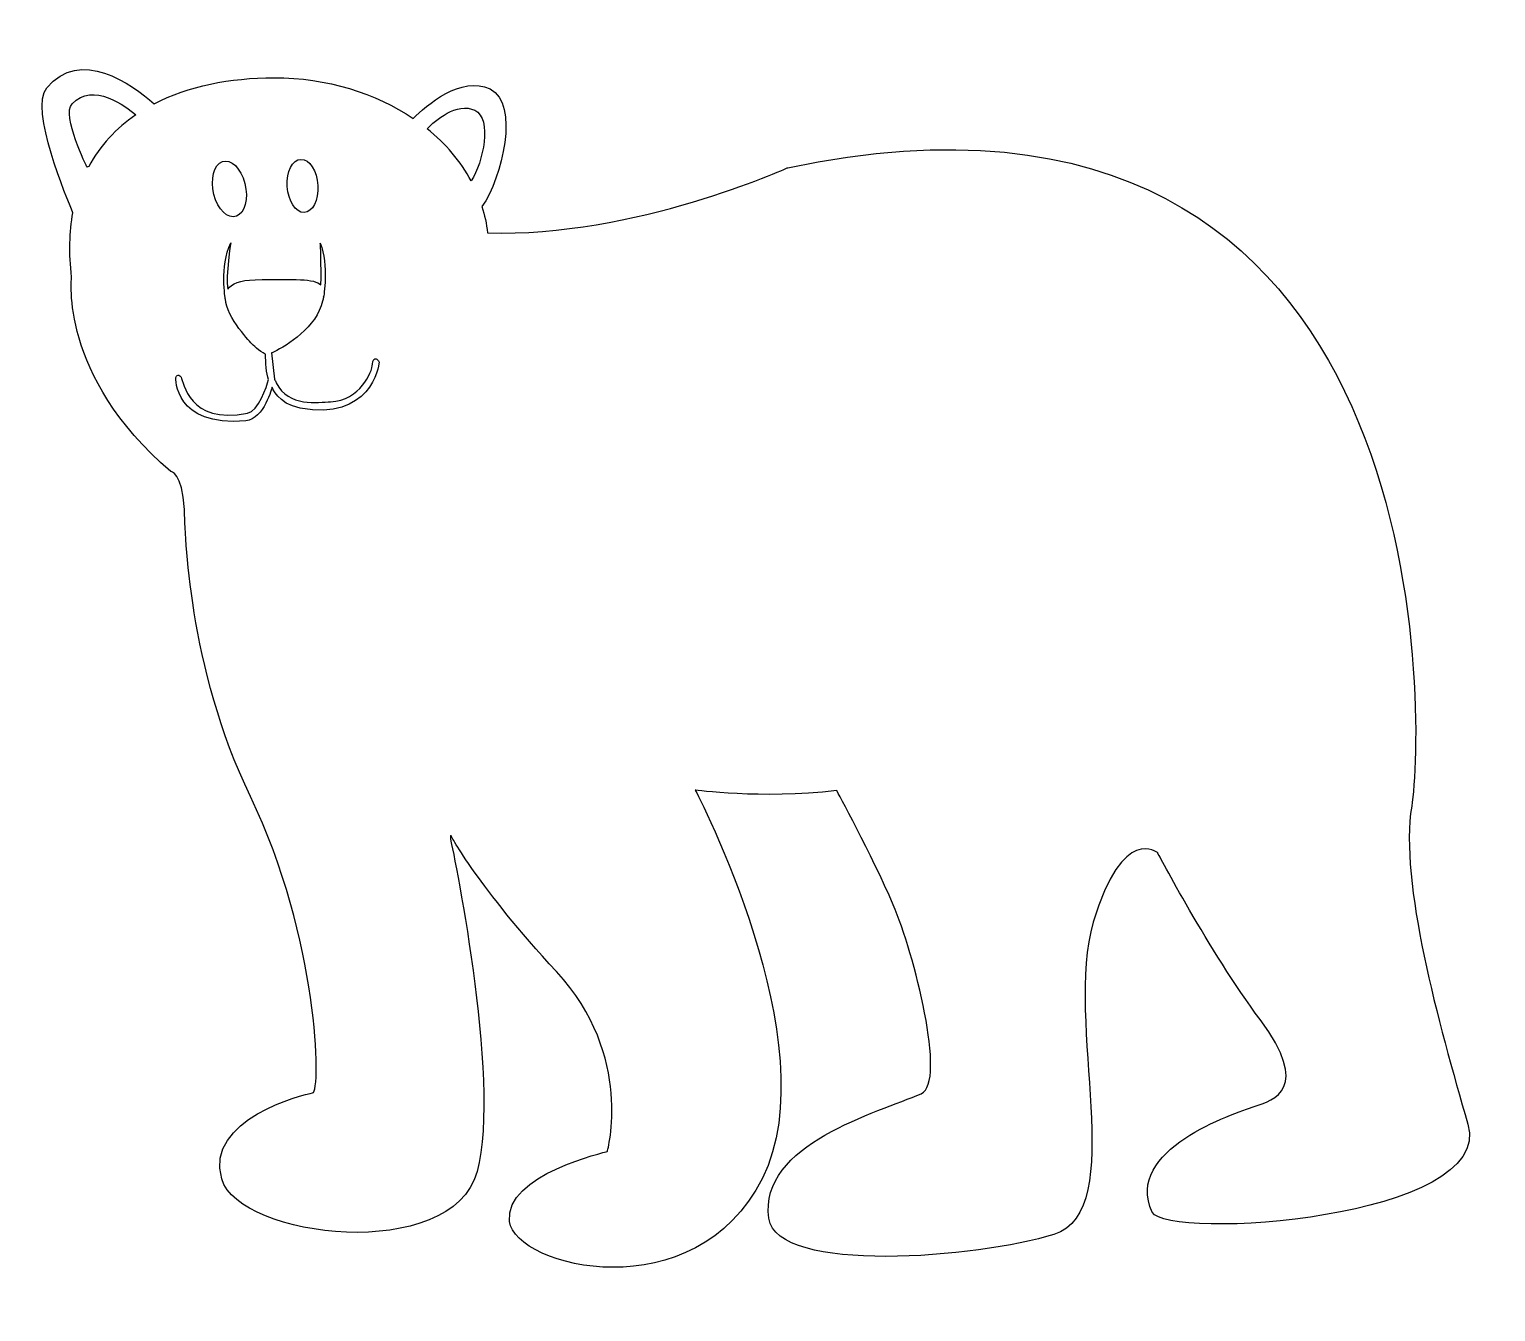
# Model space of a CAD drawing. Header units: centimetres. Extents: x -19 to 19.3, y -16.9 to 16.6.
import ezdxf

# ---------------------------------------------------------------- set-up
doc = ezdxf.new("R2010")
doc.units = ezdxf.units.CM
doc.header["$MEASUREMENT"] = 0
doc.layers.add('Layer 1', color=7, linetype='Continuous')

msp = doc.modelspace()

# ---------------------------------------------------------------- linework, layer by layer
at = {"layer": 'Layer 1', "color": 25}
msp.add_open_spline([(18.58591, -11.9782), (17.82484, -9.37308), (16.79246, -5.65746), (17.1185, -3.68087), (17.1185, -3.68087), (17.44438, -1.70444), (18.05556, 16.59028), (0.83205, 12.97872), (0.83205, 12.97872), (0.83205, 12.97872), (-3.17588, 11.15249), (-7.00431, 11.27995), (-7.00431, 11.27995), (-7.02913, 11.51418), (-7.07814, 11.74283), (-7.14752, 11.96528), (-7.14752, 11.96528), (-6.61765, 12.70296), (-6.16161, 14.65903), (-6.93669, 15.03328), (-6.93669, 15.03328), (-7.68806, 15.39607), (-8.60284, 14.60381), (-8.94383, 14.26664), (-8.94383, 14.26664), (-9.92099, 14.92731), (-11.18902, 15.3267), (-12.57544, 15.3267), (-12.57544, 15.3267), (-13.72652, 15.3267), (-14.81442, 15.10839), (-15.70359, 14.64678), (-15.70359, 14.64678), (-16.29027, 15.16058), (-17.63595, 16.12469), (-18.50825, 15.06479), (-18.50825, 15.06479), (-18.96286, 14.51232), (-17.97933, 12.16387), (-17.82531, 11.80569), (-17.82531, 11.80569), (-17.91633, 11.30382), (-17.93272, 10.74579), (-17.85793, 10.12601), (-17.85793, 10.12601), (-17.85793, 10.12601), (-18.19924, 7.55765), (-15.2735, 5.05484), (-15.2735, 5.05484), (-15.2735, 5.05484), (-14.96099, 5.02859), (-14.91612, 4.0605), (-14.91612, 4.0605), (-14.88907, 3.47748), (-14.82654, -0.04385), (-13.19301, -3.42946), (-13.19301, -3.42946), (-11.40513, -7.13537), (-11.34005, -11.13359), (-11.56759, -11.16605), (-11.56759, -11.16605), (-11.79529, -11.19867), (-14.39564, -11.84884), (-13.94071, -13.40901), (-13.94071, -13.40901), (-13.48563, -14.9695), (-7.92707, -15.61951), (-7.27691, -13.21393), (-7.27691, -13.21393), (-6.62722, -10.80994), (-7.97115, -4.52675), (-7.97274, -4.51911), (-7.97274, -4.51911), (-7.9694, -4.49333), (-7.96606, -4.46771), (-7.96272, -4.44178), (-7.96272, -4.44178), (-7.96272, -4.44178), (-7.24238, -5.79637), (-5.20373, -7.99892), (-5.20373, -7.99892), (-3.16524, -10.20083), (-3.87603, -12.69584), (-3.87603, -12.69584), (-3.87603, -12.69584), (-3.87603, -12.69584), (-6.57678, -13.30209), (-6.42896, -14.51634), (-6.42896, -14.51634), (-6.2813, -15.73122), (-1.5707, -16.87355), (0.17167, -13.39215), (0.17167, -13.39215), (1.91404, -9.9106), (-1.58279, -3.26048), (-1.58279, -3.26048), (-1.58279, -3.26048), (-1.58279, -3.26048), (0.11232, -3.50553), (2.11055, -3.27544), (2.11055, -3.27544), (2.11055, -3.27544), (3.02342, -4.94127), (3.58703, -6.25656), (3.58703, -6.25656), (4.12183, -7.5039), (4.99381, -10.89015), (4.3158, -11.185), (4.3158, -11.185), (3.19225, -11.67445), (0.07015, -12.49965), (0.3397, -14.43663), (0.3397, -14.43663), (0.54497, -15.91104), (5.80612, -15.47457), (7.78128, -14.85671), (7.78128, -14.85671), (9.75676, -14.23932), (8.03396, -9.30293), (8.80761, -6.71261), (8.80761, -6.71261), (9.58094, -4.12245), (10.49047, -4.90166), (10.49047, -4.90166), (10.49047, -4.90166), (10.49047, -4.90166), (11.81992, -7.44425), (13.16147, -9.25153), (13.16147, -9.25153), (14.50333, -11.05834), (13.53174, -11.34794), (13.00856, -11.5217), (13.00856, -11.5217), (12.48489, -11.69514), (9.5854, -12.65289), (10.34759, -14.2756), (10.34759, -14.2756), (10.70275, -15.03222), (19.311, -14.4597), (18.58589, -11.97822), (18.58589, -11.97822), (18.58589, -11.97822), (18.58591, -11.9782), (18.58591, -11.9782)], degree=3, knots=[0, 0, 0, 0, 0.02702703, 0.02702703, 0.02702703, 0.02702703, 0.05405405, 0.05405405, 0.05405405, 0.05405405, 0.08108108, 0.08108108, 0.08108108, 0.08108108, 0.10810811, 0.10810811, 0.10810811, 0.10810811, 0.13513514, 0.13513514, 0.13513514, 0.13513514, 0.16216216, 0.16216216, 0.16216216, 0.16216216, 0.18918919, 0.18918919, 0.18918919, 0.18918919, 0.21621622, 0.21621622, 0.21621622, 0.21621622, 0.24324324, 0.24324324, 0.24324324, 0.24324324, 0.27027027, 0.27027027, 0.27027027, 0.27027027, 0.2972973, 0.2972973, 0.2972973, 0.2972973, 0.32432432, 0.32432432, 0.32432432, 0.32432432, 0.35135135, 0.35135135, 0.35135135, 0.35135135, 0.37837838, 0.37837838, 0.37837838, 0.37837838, 0.40540541, 0.40540541, 0.40540541, 0.40540541, 0.43243243, 0.43243243, 0.43243243, 0.43243243, 0.45945946, 0.45945946, 0.45945946, 0.45945946, 0.48648649, 0.48648649, 0.48648649, 0.48648649, 0.51351351, 0.51351351, 0.51351351, 0.51351351, 0.54054054, 0.54054054, 0.54054054, 0.54054054, 0.56756757, 0.56756757, 0.56756757, 0.56756757, 0.59459459, 0.59459459, 0.59459459, 0.59459459, 0.62162162, 0.62162162, 0.62162162, 0.62162162, 0.64864865, 0.64864865, 0.64864865, 0.64864865, 0.67567568, 0.67567568, 0.67567568, 0.67567568, 0.7027027, 0.7027027, 0.7027027, 0.7027027, 0.72972973, 0.72972973, 0.72972973, 0.72972973, 0.75675676, 0.75675676, 0.75675676, 0.75675676, 0.78378378, 0.78378378, 0.78378378, 0.78378378, 0.81081081, 0.81081081, 0.81081081, 0.81081081, 0.83783784, 0.83783784, 0.83783784, 0.83783784, 0.86486486, 0.86486486, 0.86486486, 0.86486486, 0.89189189, 0.89189189, 0.89189189, 0.89189189, 0.91891892, 0.91891892, 0.91891892, 0.91891892, 0.94594595, 0.94594595, 0.94594595, 0.94594595, 1, 1, 1, 1], dxfattribs=at)
at = {"layer": 'Layer 1', "color": 19}
for points, knots in [([(-17.84789, 14.64504), (-18.12285, 14.34542), (-17.45534, 12.98939), (-17.45534, 12.98939), (-17.45534, 12.98939), (-17.4407, 12.99464), (-17.42749, 13.00101), (-17.41301, 13.00658), (-17.41301, 13.00658), (-17.11561, 13.55952), (-16.69585, 14.00777), (-16.18651, 14.35703), (-16.18651, 14.35703), (-16.42965, 14.56564), (-17.30354, 15.23888), (-17.84789, 14.64504)], [0, 0, 0, 0, 0.2, 0.2, 0.2, 0.2, 0.4, 0.4, 0.4, 0.4, 0.6, 0.6, 0.6, 0.6, 1, 1, 1, 1]), ([(-7.33322, 14.47669), (-7.80151, 14.70296), (-8.37228, 14.20412), (-8.58009, 13.99774), (-8.58009, 13.99774), (-8.09557, 13.60662), (-7.70302, 13.14422), (-7.42822, 12.63249), (-7.42822, 12.63249), (-7.11618, 13.12322), (-6.87098, 14.25345), (-7.33323, 14.4767), (-7.33323, 14.4767), (-7.33323, 14.4767), (-7.33322, 14.47669), (-7.33322, 14.47669)], [0, 0, 0, 0, 0.2, 0.2, 0.2, 0.2, 0.4, 0.4, 0.4, 0.4, 0.6, 0.6, 0.6, 0.6, 1, 1, 1, 1]), ([(-13.55944, 11.71038), (-13.33667, 11.79089), (-13.23722, 12.17533), (-13.33747, 12.56979), (-13.33747, 12.56979), (-13.43772, 12.96489), (-13.69979, 13.21932), (-13.9224, 13.1396), (-13.9224, 13.1396), (-14.14533, 13.05893), (-14.24494, 12.67481), (-14.14453, 12.27987), (-14.14453, 12.27987), (-14.04444, 11.88589), (-13.78221, 11.6313), (-13.55944, 11.71038)], [0, 0, 0, 0, 0.2, 0.2, 0.2, 0.2, 0.4, 0.4, 0.4, 0.4, 0.6, 0.6, 0.6, 0.6, 1, 1, 1, 1]), ([(-11.79034, 11.81062), (-11.56932, 11.81746), (-11.40797, 12.1322), (-11.42993, 12.51505), (-11.42993, 12.51505), (-11.453, 12.89821), (-11.65047, 13.20372), (-11.87213, 13.19768), (-11.87213, 13.19768), (-12.09378, 13.19163), (-12.25466, 12.87594), (-12.23222, 12.49309), (-12.23222, 12.49309), (-12.20962, 12.11072), (-12.01184, 11.80489), (-11.79034, 11.81062)], [0, 0, 0, 0, 0.2, 0.2, 0.2, 0.2, 0.4, 0.4, 0.4, 0.4, 0.6, 0.6, 0.6, 0.6, 1, 1, 1, 1]), ([(-9.90556, 7.98855), (-9.96014, 8.01194), (-9.99578, 7.96595), (-10.0039, 7.84932), (-10.0039, 7.84932), (-10.01758, 7.65312), (-10.32707, 6.90844), (-11.09817, 6.872), (-11.09817, 6.872), (-11.42246, 6.85657), (-12.19658, 6.72625), (-12.518, 7.36209), (-12.518, 7.36209), (-12.51911, 7.3648), (-12.51975, 7.36702), (-12.52118, 7.36973), (-12.52118, 7.36973), (-12.53534, 7.39837), (-12.54759, 7.42988), (-12.56001, 7.46154), (-12.56001, 7.46154), (-12.56001, 7.46154), (-12.6375, 8.14448), (-12.6375, 8.14448), (-12.6375, 8.14448), (-12.62891, 8.14862), (-12.6227, 8.15212), (-12.6227, 8.15212), (-12.6227, 8.15212), (-12.37606, 8.25746), (-11.56057, 8.72957), (-11.34799, 9.37066), (-11.34799, 9.37066), (-11.31871, 9.45961), (-11.29707, 9.53726), (-11.2845, 9.60552), (-11.2845, 9.60552), (-11.2845, 9.60552), (-11.28227, 9.60266), (-11.28227, 9.60266), (-11.28227, 9.60266), (-11.28227, 9.60266), (-11.14081, 10.43916), (-11.36756, 11.0104), (-11.36756, 11.0104), (-11.36756, 11.0104), (-11.33605, 10.41211), (-11.35228, 9.92202), (-11.35228, 9.92202), (-11.53049, 10.08416), (-12.03125, 10.07557), (-13.0711, 10.05473), (-13.0711, 10.05473), (-13.46954, 10.04677), (-13.68371, 9.94955), (-13.78062, 9.8065), (-13.78062, 9.8065), (-13.84554, 10.17375), (-13.70679, 11.01613), (-13.70679, 11.01613), (-13.70679, 11.01613), (-13.99464, 10.39174), (-13.84729, 9.55652), (-13.84729, 9.55652), (-13.84729, 9.55652), (-13.84729, 9.55652), (-13.84538, 9.55763), (-13.84538, 9.55763), (-13.84538, 9.55763), (-13.82454, 9.06452), (-13.15289, 8.38253), (-13.15289, 8.38253), (-13.15289, 8.38253), (-13.15289, 8.38253), (-12.94699, 8.17249), (-12.8041, 8.11696), (-12.8041, 8.11696), (-12.80155, 8.11632), (-12.79901, 8.11696), (-12.79646, 8.11648), (-12.79646, 8.11648), (-12.79407, 7.89737), (-12.77864, 7.61143), (-12.71992, 7.44817), (-12.71992, 7.44817), (-12.75827, 7.27075), (-12.99313, 6.62695), (-13.26698, 6.57253), (-13.26698, 6.57253), (-14.81904, 6.26256), (-14.93218, 7.40234), (-15.0006, 7.50991), (-15.0006, 7.50991), (-15.08541, 7.64309), (-15.13999, 7.49766), (-15.13999, 7.49766), (-15.13999, 7.49766), (-15.13999, 7.49766), (-15.18311, 6.19924), (-13.31488, 6.37729), (-13.31488, 6.37729), (-12.83211, 6.42343), (-12.62653, 7.24991), (-12.62653, 7.24991), (-12.62653, 7.24991), (-12.62653, 7.24991), (-12.4795, 6.81822), (-11.89394, 6.70747), (-11.89394, 6.70747), (-10.08506, 6.36552), (-9.82872, 7.78265), (-9.8354, 7.90199), (-9.8354, 7.90199), (-9.84145, 7.96086), (-9.90557, 7.98855), (-9.90557, 7.98855), (-9.90557, 7.98855), (-9.90557, 7.98855), (-9.90556, 7.98855), (-9.90556, 7.98855)], [0, 0, 0, 0, 0.03225806, 0.03225806, 0.03225806, 0.03225806, 0.06451613, 0.06451613, 0.06451613, 0.06451613, 0.09677419, 0.09677419, 0.09677419, 0.09677419, 0.12903226, 0.12903226, 0.12903226, 0.12903226, 0.16129032, 0.16129032, 0.16129032, 0.16129032, 0.19354839, 0.19354839, 0.19354839, 0.19354839, 0.22580645, 0.22580645, 0.22580645, 0.22580645, 0.25806452, 0.25806452, 0.25806452, 0.25806452, 0.29032258, 0.29032258, 0.29032258, 0.29032258, 0.32258065, 0.32258065, 0.32258065, 0.32258065, 0.35483871, 0.35483871, 0.35483871, 0.35483871, 0.38709677, 0.38709677, 0.38709677, 0.38709677, 0.41935484, 0.41935484, 0.41935484, 0.41935484, 0.4516129, 0.4516129, 0.4516129, 0.4516129, 0.48387097, 0.48387097, 0.48387097, 0.48387097, 0.51612903, 0.51612903, 0.51612903, 0.51612903, 0.5483871, 0.5483871, 0.5483871, 0.5483871, 0.58064516, 0.58064516, 0.58064516, 0.58064516, 0.61290323, 0.61290323, 0.61290323, 0.61290323, 0.64516129, 0.64516129, 0.64516129, 0.64516129, 0.67741935, 0.67741935, 0.67741935, 0.67741935, 0.70967742, 0.70967742, 0.70967742, 0.70967742, 0.74193548, 0.74193548, 0.74193548, 0.74193548, 0.77419355, 0.77419355, 0.77419355, 0.77419355, 0.80645161, 0.80645161, 0.80645161, 0.80645161, 0.83870968, 0.83870968, 0.83870968, 0.83870968, 0.87096774, 0.87096774, 0.87096774, 0.87096774, 0.90322581, 0.90322581, 0.90322581, 0.90322581, 0.93548387, 0.93548387, 0.93548387, 0.93548387, 1, 1, 1, 1])]:
    msp.add_open_spline(points, degree=3, knots=knots, dxfattribs=at)

doc.saveas('drawing.dxf')
